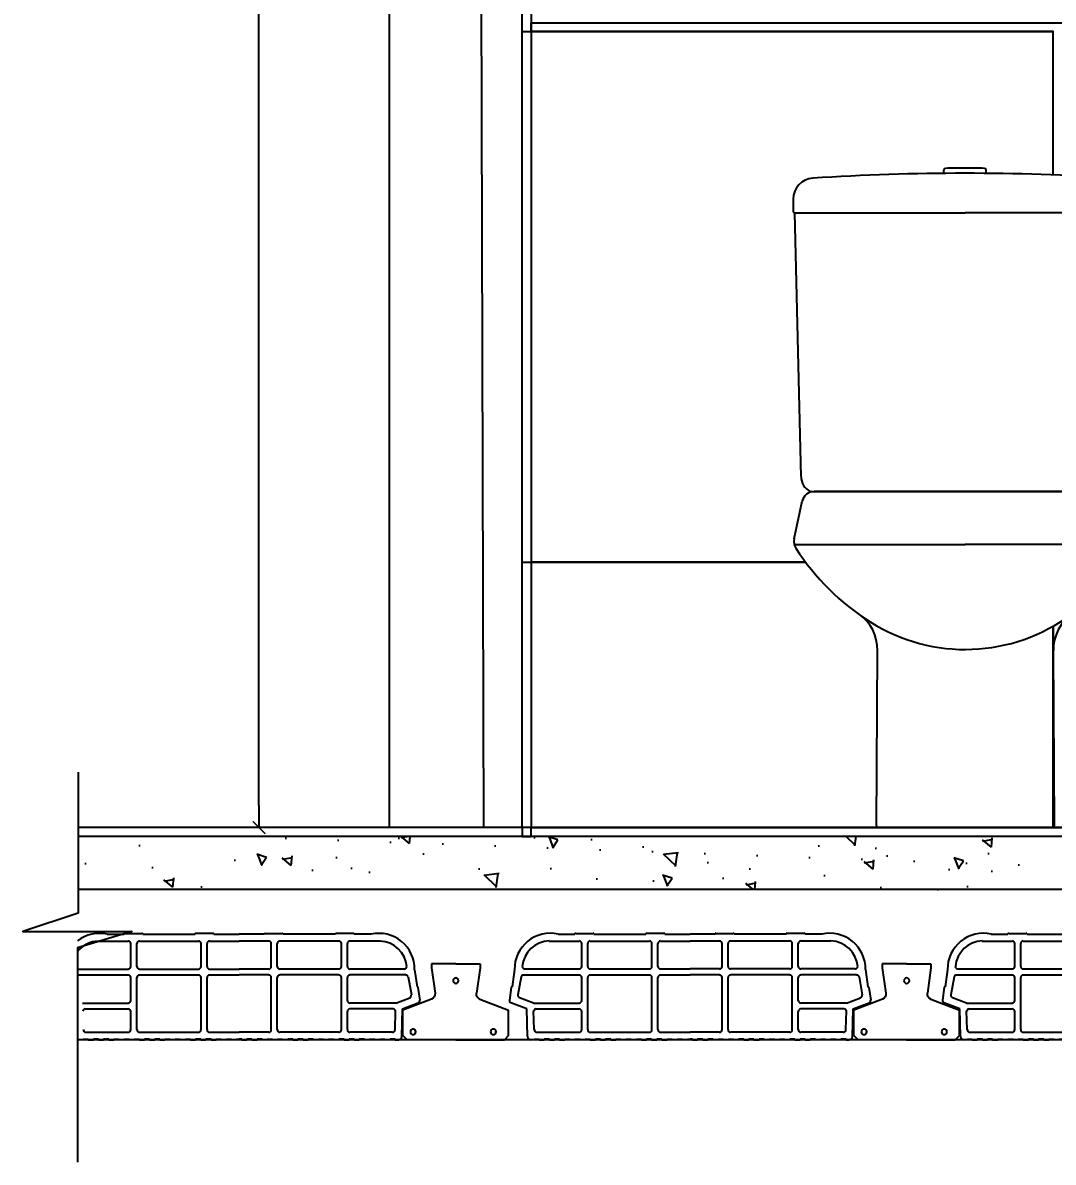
# Model space of a CAD drawing. Header units: metres. Extents: x 198 to 412, y -54 to 17.
# Drawn here: x 283.69 to 284.854, y -26.581 to -25.292 of the extents above; entities that cross this region are included whole.
import ezdxf

# ---------------------------------------------------------------- set-up
doc = ezdxf.new("R2010")
doc.units = ezdxf.units.M
doc.header["$LTSCALE"] = 10
for name, color, linetype in [('01', 1, 'Continuous'), ('02', 2, 'Continuous'), ('1_MUROS', 6, 'Continuous'), ('25-TXT', 2, 'Continuous'), ('A-ABERTURAS', 2, 'Continuous'), ('A-MUROS', 6, 'Continuous'), ('A-PISOS', 1, 'Continuous'), ('Corte t', 2, 'Continuous'), ('HT-253', 253, 'Continuous'), ('Losa rap sapito', 251, 'Continuous'), ('piso', 1, 'Continuous'), ('Sanitarios', 2, 'Continuous'), ('TCOTA', 1, 'Continuous'), ('TM-REVEST', 252, 'Continuous'), ('TM-REVOQUE', 2, 'Continuous')]:
    doc.layers.add(name, color=color, linetype=linetype)
doc.styles.add('ARIAL', font='arial.ttf')
doc.dimstyles.new('ST-COTA-25', dxfattribs={"dimscale": 0.25, "dimtxt": 0.18, "dimasz": 0.1, "dimexe": 0.18, "dimexo": 0.0625, "dimgap": 0.09, "dimtad": 1, "dimzin": 4, "dimdsep": 46, "dimtxsty": 'ARIAL', "dimblk1": 'COTA_N', "dimblk2": 'COTA_N', "dimsah": 1, "dimcen": 0.09, "dimclrd": 8, "dimclre": 8, "dimclrt": 1, "dimadec": 0, "dimazin": 0, "dimtfac": 1, "dimtix": 1, "dimtmove": 0, "dimatfit": 3, "dimldrblk": 'COTA_N', "dimfxl": 0.18, "dimtolj": 1, "dimtzin": 0, "dimarcsym": 0})

# ---------------------------------------------------------------- blocks, each defined once
blk = doc.blocks.new('VIGUETA NUEVA')
at = {"layer": '02'}
for p, q in [((852.3054, 1549.6661), (852.2767, 1549.6661)), ((852.2767, 1549.6661), (852.2767, 1549.6611)), ((852.2767, 1549.6611), (852.2809, 1549.6312)), ((852.3054, 1549.6661), (852.3342, 1549.6661)), ((852.3342, 1549.6611), (852.3299, 1549.6312)), ((852.3342, 1549.6661), (852.3342, 1549.6611)), ((852.2769, 1549.6243), (852.2429, 1549.6111)), ((852.3339, 1549.6243), (852.3679, 1549.6111)), ((852.2429, 1549.5811), (852.2429, 1549.6111)), ((852.3679, 1549.5811), (852.3679, 1549.6111)), ((852.2429, 1549.5811), (852.2479, 1549.5761)), ((852.3679, 1549.5811), (852.3629, 1549.5761)), ((852.3054, 1549.5761), (852.2479, 1549.5761)), ((852.3054, 1549.5761), (852.3629, 1549.5761))]:
    blk.add_line(p, q, dxfattribs=at)
for centre, start, end in [((852.2739, 1549.6307), 294.8533, 4.4381), ((852.3369, 1549.6307), 175.5619, 245.1467)]:
    blk.add_arc(centre, 0.00704, start, end, dxfattribs=at)
blk = doc.blocks.new('VIGUETA NUEVA1')
at = {"layer": 'piso'}
for centre in [(0, -0.02), (-0.0444, -0.0805), (0.0504, -0.0805)]:
    blk.add_circle(centre, 0.00324, dxfattribs=at)
at = {"layer": '1_MUROS'}
blk.add_blockref('VIGUETA NUEVA', (-852.3054, -1549.6661), dxfattribs=at)
blk = doc.blocks.new('Losa rap zapito')
at = {"layer": 'Losa rap sapito'}
for p, q in [((283.7813, -291.7641), (283.8003, -291.7641)), ((283.8012, -291.7632), (283.8205, -291.7632)), ((283.8215, -291.7641), (283.8806, -291.7641)), ((283.9008, -291.7632), (283.8815, -291.7632)), ((283.9018, -291.7641), (283.9304, -291.7641)), ((283.959, -291.7641), (283.9304, -291.7641)), ((283.9599, -291.7632), (283.9792, -291.7632)), ((284.0393, -291.7641), (283.9802, -291.7641)), ((284.0595, -291.7632), (284.0402, -291.7632)), ((284.0795, -291.7641), (284.0605, -291.7641)), ((283.7711, -291.7719), (283.8051, -291.7719)), ((283.808, -291.8006), (283.808, -291.7747)), ((283.8147, -291.8006), (283.8147, -291.7747)), ((283.8176, -291.7719), (283.8844, -291.7719)), ((283.8873, -291.8006), (283.8873, -291.7747)), ((283.8941, -291.8006), (283.8941, -291.7747)), ((283.897, -291.7719), (283.9304, -291.7719)), ((283.9638, -291.7719), (283.9304, -291.7719)), ((283.9667, -291.8006), (283.9667, -291.7747)), ((283.9734, -291.8006), (283.9734, -291.7747)), ((284.0431, -291.7719), (283.9763, -291.7719)), ((284.046, -291.8006), (284.046, -291.7747)), ((284.0527, -291.8006), (284.0527, -291.7747)), ((284.0896, -291.7719), (284.0556, -291.7719)), ((283.732, -291.8042), (283.7293, -291.8235)), ((283.7437, -291.8035), (283.8051, -291.8035)), ((283.8176, -291.8035), (283.8844, -291.8035)), ((283.897, -291.8035), (283.9304, -291.8035)), ((283.9638, -291.8035), (283.9304, -291.8035)), ((284.0431, -291.8035), (283.9763, -291.8035)), ((284.117, -291.8035), (284.0556, -291.8035)), ((284.1287, -291.8042), (284.1314, -291.8235)), ((283.7394, -291.8124), (283.7357, -291.8329)), ((283.7422, -291.8103), (283.8051, -291.8103)), ((283.7534, -291.8103), (283.8051, -291.8103)), ((283.808, -291.8391), (283.808, -291.8132)), ((283.8147, -291.8721), (283.8147, -291.8132)), ((283.8176, -291.8103), (283.8844, -291.8103)), ((283.8873, -291.8721), (283.8873, -291.8132)), ((283.8941, -291.8721), (283.8941, -291.8132)), ((283.897, -291.8103), (283.9304, -291.8103)), ((283.9638, -291.8103), (283.9304, -291.8103)), ((283.9667, -291.8721), (283.9667, -291.8132)), ((283.9734, -291.8721), (283.9734, -291.8132)), ((284.0431, -291.8103), (283.9763, -291.8103)), ((284.046, -291.8721), (284.046, -291.8132)), ((284.0527, -291.8391), (284.0527, -291.8132)), ((284.1186, -291.8103), (284.0556, -291.8103)), ((284.1073, -291.8103), (284.0556, -291.8103)), ((284.1214, -291.8124), (284.125, -291.8329)), ((283.7282, -291.8243), (283.7262, -291.8386)), ((284.1325, -291.8243), (284.1346, -291.8386)), ((283.7459, -291.8484), (283.728, -291.8417)), ((283.7534, -291.842), (283.7376, -291.836)), ((283.7534, -291.842), (283.8051, -291.842)), ((284.1073, -291.842), (284.0556, -291.842)), ((284.1073, -291.842), (284.1232, -291.836)), ((284.1149, -291.8484), (284.1327, -291.8417)), ((283.7466, -291.8799), (283.7459, -291.8484)), ((283.7542, -291.8721), (283.7536, -291.851)), ((283.7565, -291.8487), (283.8051, -291.8487)), ((283.808, -291.8721), (283.808, -291.8516)), ((284.0527, -291.8721), (284.0527, -291.8516)), ((284.1043, -291.8487), (284.0556, -291.8487)), ((284.1066, -291.8721), (284.1071, -291.851)), ((284.1141, -291.8799), (284.1149, -291.8484)), ((283.7541, -291.8836), (283.7504, -291.8836)), ((283.7541, -291.8836), (283.7516, -291.8836)), ((283.7541, -291.8836), (283.7516, -291.8836)), ((283.7541, -291.8836), (283.7541, -291.8827)), ((283.7541, -291.8827), (283.7598, -291.8827)), ((283.7571, -291.8749), (283.8051, -291.8749)), ((283.7598, -291.8836), (283.7598, -291.8827)), ((283.7598, -291.8836), (283.7656, -291.8836)), ((283.7714, -291.8827), (283.7656, -291.8827)), ((283.7656, -291.8836), (283.7656, -291.8827)), ((283.7714, -291.8836), (283.7714, -291.8827)), ((283.7714, -291.8836), (283.7772, -291.8836)), ((283.7772, -291.8836), (283.7772, -291.8827)), ((283.783, -291.8827), (283.7772, -291.8827)), ((283.783, -291.8836), (283.783, -291.8827)), ((283.783, -291.8836), (283.7887, -291.8836)), ((283.7887, -291.8836), (283.7887, -291.8827)), ((283.7887, -291.8827), (283.7945, -291.8827)), ((283.7945, -291.8836), (283.7945, -291.8827)), ((283.8003, -291.8836), (283.7945, -291.8836)), ((283.8003, -291.8827), (283.8061, -291.8827)), ((283.8003, -291.8836), (283.8003, -291.8827)), ((283.8061, -291.8836), (283.8061, -291.8827)), ((283.8119, -291.8836), (283.8061, -291.8836)), ((283.8119, -291.8827), (283.8176, -291.8827)), ((283.8119, -291.8836), (283.8119, -291.8827)), ((283.8119, -291.8827), (283.8176, -291.8827)), ((283.8176, -291.8749), (283.8844, -291.8749)), ((283.8176, -291.8836), (283.8176, -291.8827)), ((283.8176, -291.8836), (283.8234, -291.8836)), ((283.8292, -291.8827), (283.8234, -291.8827)), ((283.8234, -291.8836), (283.8234, -291.8827)), ((283.8292, -291.8836), (283.8292, -291.8827)), ((283.8292, -291.8836), (283.835, -291.8836)), ((283.835, -291.8836), (283.835, -291.8827)), ((283.8408, -291.8827), (283.835, -291.8827)), ((283.8408, -291.8836), (283.8408, -291.8827)), ((283.8408, -291.8836), (283.8465, -291.8836)), ((283.8465, -291.8836), (283.8465, -291.8827)), ((283.8465, -291.8827), (283.8523, -291.8827)), ((283.8523, -291.8836), (283.8523, -291.8827)), ((283.8581, -291.8836), (283.8523, -291.8836)), ((283.8581, -291.8827), (283.8639, -291.8827)), ((283.8581, -291.8836), (283.8581, -291.8827)), ((283.8639, -291.8836), (283.8639, -291.8827)), ((283.8697, -291.8836), (283.8639, -291.8836)), ((283.8697, -291.8827), (283.8755, -291.8827)), ((283.8697, -291.8836), (283.8697, -291.8827)), ((283.8697, -291.8827), (283.8755, -291.8827)), ((283.8755, -291.8836), (283.8755, -291.8827)), ((283.8755, -291.8836), (283.8812, -291.8836)), ((283.887, -291.8827), (283.8812, -291.8827)), ((283.8812, -291.8836), (283.8812, -291.8827)), ((283.887, -291.8836), (283.887, -291.8827)), ((283.887, -291.8836), (283.8928, -291.8836)), ((283.8928, -291.8836), (283.8928, -291.8827)), ((283.8986, -291.8827), (283.8928, -291.8827)), ((283.897, -291.8749), (283.9304, -291.8749)), ((283.8986, -291.8836), (283.8986, -291.8827)), ((283.8986, -291.8836), (283.9044, -291.8836)), ((283.9044, -291.8836), (283.9044, -291.8827)), ((283.9044, -291.8827), (283.9101, -291.8827)), ((283.9101, -291.8836), (283.9101, -291.8827)), ((283.9159, -291.8836), (283.9101, -291.8836)), ((283.9159, -291.8827), (283.9217, -291.8827)), ((283.9159, -291.8836), (283.9159, -291.8827)), ((283.9217, -291.8836), (283.9217, -291.8827)), ((283.9275, -291.8836), (283.9217, -291.8836)), ((283.9275, -291.8836), (283.9275, -291.8827)), ((283.9275, -291.8827), (283.9304, -291.8827)), ((283.9638, -291.8749), (283.9304, -291.8749)), ((283.9333, -291.8827), (283.9304, -291.8827)), ((283.9333, -291.8836), (283.9333, -291.8827)), ((283.9333, -291.8836), (283.939, -291.8836)), ((283.9448, -291.8827), (283.939, -291.8827)), ((283.939, -291.8836), (283.939, -291.8827)), ((283.9448, -291.8836), (283.9448, -291.8827)), ((283.9448, -291.8836), (283.9506, -291.8836)), ((283.9506, -291.8836), (283.9506, -291.8827)), ((283.9564, -291.8827), (283.9506, -291.8827)), ((283.9564, -291.8836), (283.9564, -291.8827)), ((283.9622, -291.8836), (283.9564, -291.8836)), ((283.9622, -291.8836), (283.9622, -291.8827)), ((283.9622, -291.8827), (283.9679, -291.8827)), ((283.9679, -291.8836), (283.9679, -291.8827)), ((283.9737, -291.8836), (283.9679, -291.8836)), ((283.9737, -291.8827), (283.9795, -291.8827)), ((283.9737, -291.8836), (283.9737, -291.8827)), ((284.0431, -291.8749), (283.9763, -291.8749)), ((283.9795, -291.8836), (283.9795, -291.8827)), ((283.9853, -291.8836), (283.9795, -291.8836)), ((283.9911, -291.8827), (283.9853, -291.8827)), ((283.9853, -291.8836), (283.9853, -291.8827)), ((283.9911, -291.8827), (283.9853, -291.8827)), ((283.9911, -291.8836), (283.9911, -291.8827)), ((283.9911, -291.8836), (283.9968, -291.8836)), ((284.0026, -291.8827), (283.9968, -291.8827)), ((283.9968, -291.8836), (283.9968, -291.8827)), ((284.0026, -291.8836), (284.0026, -291.8827)), ((284.0026, -291.8836), (284.0084, -291.8836)), ((284.0084, -291.8836), (284.0084, -291.8827)), ((284.0142, -291.8827), (284.0084, -291.8827)), ((284.0142, -291.8836), (284.0142, -291.8827)), ((284.02, -291.8836), (284.0142, -291.8836)), ((284.02, -291.8836), (284.02, -291.8827)), ((284.02, -291.8827), (284.0258, -291.8827)), ((284.0258, -291.8836), (284.0258, -291.8827)), ((284.0315, -291.8836), (284.0258, -291.8836)), ((284.0315, -291.8827), (284.0373, -291.8827)), ((284.0315, -291.8836), (284.0315, -291.8827)), ((284.0373, -291.8836), (284.0373, -291.8827)), ((284.0431, -291.8836), (284.0373, -291.8836)), ((284.0489, -291.8827), (284.0431, -291.8827)), ((284.0431, -291.8836), (284.0431, -291.8827)), ((284.0489, -291.8827), (284.0431, -291.8827)), ((284.0489, -291.8836), (284.0489, -291.8827)), ((284.0489, -291.8836), (284.0547, -291.8836)), ((284.0604, -291.8827), (284.0547, -291.8827)), ((284.0547, -291.8836), (284.0547, -291.8827)), ((284.1037, -291.8749), (284.0556, -291.8749)), ((284.0604, -291.8836), (284.0604, -291.8827)), ((284.0604, -291.8836), (284.0662, -291.8836)), ((284.0662, -291.8836), (284.0662, -291.8827)), ((284.072, -291.8827), (284.0662, -291.8827)), ((284.072, -291.8836), (284.072, -291.8827)), ((284.0778, -291.8836), (284.072, -291.8836)), ((284.0778, -291.8836), (284.0778, -291.8827)), ((284.0778, -291.8827), (284.0836, -291.8827)), ((284.0836, -291.8836), (284.0836, -291.8827)), ((284.0893, -291.8836), (284.0836, -291.8836)), ((284.0893, -291.8827), (284.0951, -291.8827)), ((284.0893, -291.8836), (284.0893, -291.8827)), ((284.0951, -291.8836), (284.0951, -291.8827)), ((284.1009, -291.8836), (284.0951, -291.8836)), ((284.1009, -291.8836), (284.1009, -291.8827)), ((284.1067, -291.8827), (284.1009, -291.8827)), ((284.1067, -291.8836), (284.1067, -291.8827)), ((284.1067, -291.8836), (284.1092, -291.8836)), ((284.1067, -291.8836), (284.1092, -291.8836)), ((284.1067, -291.8836), (284.1103, -291.8836))]:
    blk.add_line(p, q, dxfattribs=at)
for centre, radius, start, end in [((283.7724, -291.8035), 0.0404, 77.2971, 181.0135), ((283.8012, -291.7641), 0.000963, 90, 180), ((283.8205, -291.7641), 0.000963, 0, 90), ((283.8815, -291.7641), 0.000963, 90, 180), ((283.9008, -291.7641), 0.000963, 0, 90), ((283.9599, -291.7641), 0.000963, 90, 180), ((283.9792, -291.7641), 0.000963, 0, 90), ((284.0402, -291.7641), 0.000963, 90, 180), ((284.0595, -291.7641), 0.000963, 0, 90), ((284.0883, -291.8035), 0.0404, 358.9865, 102.7029), ((283.7724, -291.8035), 0.0317, 92.259, 174.7894), ((283.8051, -291.7747), 0.00289, 0, 90), ((283.8176, -291.7747), 0.00289, 90, 180), ((283.8844, -291.7747), 0.00289, 0, 90), ((283.897, -291.7747), 0.00289, 90, 180), ((283.9638, -291.7747), 0.00289, 0, 90), ((283.9763, -291.7747), 0.00289, 90, 180), ((284.0431, -291.7747), 0.00289, 0, 90), ((284.0556, -291.7747), 0.00289, 90, 180), ((284.0883, -291.8035), 0.0317, 5.2106, 87.741), ((283.7437, -291.8006), 0.00289, 180.2316, 270), ((283.8051, -291.8006), 0.00289, 270, 0), ((283.8176, -291.8006), 0.00289, 180, 270), ((283.8844, -291.8006), 0.00289, 270, 0), ((283.897, -291.8006), 0.00289, 180, 270), ((283.9638, -291.8006), 0.00289, 270, 0), ((283.9763, -291.8006), 0.00289, 180, 270), ((284.0431, -291.8006), 0.00289, 270, 0), ((284.0556, -291.8006), 0.00289, 180, 270), ((284.117, -291.8006), 0.00289, 270, 359.7684), ((283.7422, -291.8132), 0.00289, 90, 165.2593), ((283.8051, -291.8132), 0.00289, 0, 90), ((283.8176, -291.8132), 0.00289, 90, 180), ((283.8844, -291.8132), 0.00289, 0, 90), ((283.897, -291.8132), 0.00289, 90, 180), ((283.9638, -291.8132), 0.00289, 0, 90), ((283.9763, -291.8132), 0.00289, 90, 180), ((284.0431, -291.8132), 0.00289, 0, 90), ((284.0556, -291.8132), 0.00289, 90, 180), ((284.1186, -291.8132), 0.00289, 14.7407, 90), ((283.7292, -291.8244), 0.000963, 81.8699, 171.8699), ((283.7386, -291.8333), 0.00289, 171.8699, 249.444), ((284.1222, -291.8333), 0.00289, 290.556, 8.1301), ((284.1316, -291.8244), 0.000963, 8.1301, 98.1301), ((283.729, -291.839), 0.00289, 171.8699, 249.444), ((283.8051, -291.8391), 0.00289, 270, 0), ((284.0556, -291.8391), 0.00289, 180, 270), ((284.1317, -291.839), 0.00289, 290.556, 8.1301), ((283.7565, -291.8516), 0.00289, 90, 168.5947), ((283.8051, -291.8516), 0.00289, 0, 90), ((284.0556, -291.8516), 0.00289, 90, 180), ((284.1043, -291.8516), 0.00289, 11.4053, 90), ((283.7571, -291.8721), 0.00289, 180, 271.41), ((283.8051, -291.8721), 0.00289, 270, 0), ((283.8176, -291.8721), 0.00289, 180, 270), ((283.8844, -291.8721), 0.00289, 270, 0), ((283.897, -291.8721), 0.00289, 180, 270), ((283.9638, -291.8721), 0.00289, 270, 0), ((283.9763, -291.8721), 0.00289, 180, 270), ((284.0431, -291.8721), 0.00289, 270, 0), ((284.0556, -291.8721), 0.00289, 180, 270), ((284.1037, -291.8721), 0.00289, 268.59, 0), ((283.7505, -291.8797), 0.0039, 182.4799, 268.1248), ((284.1102, -291.8797), 0.0039, 271.8752, 357.5201)]:
    blk.add_arc(centre, radius, start, end, dxfattribs=at)
blk = doc.blocks.new('A$C5A1D3FF0')
at = {"ltscale": 0.01671}
blk.add_line((-24.2, 739.9), (-24.2, 743.3), dxfattribs=at)
at = {"ltscale": 0.00085}
blk.add_line((-0.2, 745.5), (0, 745.5), dxfattribs=at)
at = {"ltscale": 0.017205}
blk.add_line((23.8, 739.8), (23.8, 743.3), dxfattribs=at)
at = {"ltscale": 0.069122}
blk.add_line((-194.4, 710.7), (-194.5, 696.9), dxfattribs=at)
at = {"ltscale": 0.069103}
blk.add_line((194.1, 710.7), (194.2, 696.9), dxfattribs=at)
for p, q in [((-192.7, 695.1), (-0.2, 695.1)), ((-185.6, 396.8), (-192.7, 695.1)), ((192.4, 695.1), (-0.2, 695.1)), ((185.2, 396.8), (192.4, 695.1)), ((-175.2, 380), (0, 380)), ((-171.5, 380), (172.7, 380)), ((-170.6, 380), (0, 380)), ((0.6, 380), (-170.5, 380)), ((0.9, 380), (-170.2, 380)), ((170.6, 380), (0, 380)), ((174.9, 380), (0, 380)), ((0, 380), (143.6, 380)), ((0.3, 380), (173.3, 380)), ((0.6, 380), (170.5, 380)), ((-193.2, 320), (0, 320)), ((193.2, 320), (0, 320)), ((-100.4, 2.5), (-99.1, 200.3)), ((100.9, 2.5), (99.6, 200.3))]:
    blk.add_line(p, q)
at = {"ltscale": 0.217544}
for p, q in [((-193.3, 326.3), (-184.3, 368.9)), ((193.3, 326.3), (184.3, 368.9))]:
    blk.add_line(p, q, dxfattribs=at)
at = {"ltscale": 0.489641}
blk.add_line((-97.9, 0), (0, 0), dxfattribs=at)
at = {"ltscale": 0.413757}
blk.add_line((-82.5, 0), (0.3, 0), dxfattribs=at)
at = {"ltscale": 0.492131}
blk.add_line((98.4, 0), (0, 0), dxfattribs=at)
at = {"ltscale": 0.413755}
blk.add_line((83, 0), (0.3, 0), dxfattribs=at)
for centre, radius, start, end in [((-2, -1859.9), 2599.7, 89.9609, 93.7557), ((-22.2, 743.3), 2, 91.3801, 180), ((-0.2, -169.9), 915.5, 90, 91.3801), ((-0.2, -169.9), 915.5, 88.6199, 90), ((1.6, -1859.9), 2599.7, 86.2429, 90.0391), ((21.8, 743.3), 2, 0, 88.6199), ((-170.7, 710.5), 23.7, 93.7557, 179.6251), ((170.4, 710.5), 23.7, 0.3749, 86.2429), ((-192.7, 696.9), 1.76, 180.2855, 270.6496), ((192.4, 696.9), 1.76, 269.3504, 359.7145), ((-166.1, 397.2), 19.5, 181.3139, 242.1559), ((165.7, 397.2), 19.5, 297.8441, 358.6861), ((-170.6, 366), 14, 90, 168.1113), ((170.6, 366), 14, 11.8887, 90), ((-179.6, 323.4), 14, 168.1113, 212.7999), ((179.6, 323.4), 14, 327.2001, 11.8887), ((39.8, 464.8), 275, 212.7999, 237.6232), ((-39.8, 464.8), 275, 305.6405, 327.2001), ((-149.1, 200.7), 50, 359.6141, 54.3595), ((0, 402.1), 200.7, 237.6232, 306.8471), ((149.6, 200.7), 50, 125.6405, 180.3859), ((-97.9, 2.5), 2.5, 179.6141, 270), ((98.4, 2.5), 2.5, 270, 0.3859)]:
    blk.add_arc(centre, radius, start, end)
blk = doc.blocks.new('COTA_N')
for p, q in [((-1, 0), (0, 0)), ((0, 0.5), (0, -0.5))]:
    blk.add_line(p, q)
at = {"color": 3, "const_width": 0.065}
blk.add_lwpolyline([(0.141, 0.141), (0.283, 0.283), (0, 0), (-0.141, -0.141), (-0.283, -0.283)], dxfattribs=at)
blk = doc.blocks.new('*D445')
at = {"layer": 'Defpoints', "color": 0, "transparency": 16777216}
for p in [(283.9568, -24.1023), (284.1044, -24.1023, 0), (284.1044, -26.2023, 0)]:
    blk.add_point(p, dxfattribs=at)
at = {"layer": 'TCOTA', "color": 8, "lineweight": -2, "transparency": 16777216}
for p, q in [((284.0888, -24.1023), (283.9118, -24.1023)), ((283.9568, -26.1773), (283.9568, -24.1273)), ((284.0888, -26.2023), (283.9118, -26.2023))]:
    blk.add_line(p, q, dxfattribs=at)
at = {"layer": 'TCOTA', "color": 8, "lineweight": -2, "transparency": 16777216, "xscale": 0.025, "yscale": 0.025, "zscale": 0.025}
for p, rotation in [((283.9568, -24.1023), 90), ((283.9568, -26.2023), 270)]:
    blk.add_blockref('COTA_N', p, dxfattribs=dict(at, rotation=rotation))
at = {"layer": 'TCOTA', "color": 1, "transparency": 16777216, "insert": (283.9114, -25.1523), "char_height": 0.045, "attachment_point": 5, "rotation": 90, "style": 'ARIAL'}
blk.add_mtext('\\A1;2.10', dxfattribs=at)

msp = doc.modelspace()

# ---------------------------------------------------------------- hatches: boundary and pattern name
at = {"layer": 'HT-253'}
h = msp.add_hatch(dxfattribs=at)
h.set_pattern_fill('AR-CONC', color=256, scale=0.0007, angle=90)
h.set_pattern_definition([(140, (-1020.36588, 349.83596), (0.01115736, 0.127529268), [0.013335, -0.146685]), (85, (-1020.36588, 349.83596), (-0.133739792, -0.024670395), [0.010668, -0.117348409]), (190.451445, (-1020.36495, 349.84658), (-0.122582426, 0.102858873), [0.011333006, -0.124663171]), (136.1842, (-1020.40144, 349.83596), (0.02942963, 0.189755329), [0.0200025, -0.2200275]), (186.635558, (-1020.39899, 349.85177), (-0.173198287, 0.166182894), [0.016999516, -0.186994926]), (81.184151, (-1020.40144, 349.83596), (-0.173198287, 0.166182894), [0.016001977, -0.176021812]), (111, (-1020.39255, 349.85374), (0.071585639, 0.106130074), [0.013335, -0.146685]), (56, (-1020.39255, 349.85374), (-0.128931576, 0.04326142), [0.010668, -0.117348]), (161.451445, (-1020.38658, 349.86258), (-0.057345938, 0.149391493), [0.011333006, -0.124662956]), (127.5, (-1020.36588, 349.835957), (-0.0591885272, 0.0021620223), [0, -0.1159256, 0, -0.119126, 0, -0.1177925]), (97.5, (-1020.36588, 349.835957), (-0.0701264024, 0.0467737638), [0, -0.0679196, 0, -0.1132586, 0, -0.0448945]), (57.5, (-1020.36588, 349.796307), (0.0040101208, 0.0949134166), [0, -0.04445, 0, -0.138684, 0, -0.184023]), (47.5, (-1020.36588, 349.77853), (-0.0177985437, 0.103690427), [0, -0.057785, 0, -0.0921004, 0, -0.130683])])
h.paths.add_polyline_path([(283.7523, -26.2123), (285.979, -26.2123), (285.979, -26.2723), (283.7523, -26.2723)])

# ---------------------------------------------------------------- linework, layer by layer
at = {"color": 5}
for p, q in [((286.6491, -26.2723), (283.7518, -26.2723, 0)), ((286.6485, -26.4423), (283.7518, -26.4423, 0))]:
    msp.add_line(p, q, dxfattribs=at)
at = {"layer": '01'}
for p, q in [((284.2644, -24.0923, 0), (284.2644, -26.2023, 0)), ((284.2544, -26.2023, 0), (284.2544, -26.2123, 0))]:
    msp.add_line(p, q, dxfattribs=at)
at = {"layer": '01', "elevation": 0}
msp.add_lwpolyline([(284.2544, -26.2123), (284.2644, -26.2123), (284.2644, -26.2023), (284.2544, -26.2023)], close=True, dxfattribs=at)
at = {"layer": '02', "color": 3, "elevation": 0}
msp.add_lwpolyline([(283.7523, -26.1397), (283.7523, -26.299), (283.6899, -26.3198), (283.8131, -26.3198), (283.7518, -26.3384), (283.7518, -26.5807)], dxfattribs=at)
at = {"layer": '25-TXT'}
msp.add_line((284.2644, -25.3023, 0), (284.2644, -25.2923, 0), dxfattribs=at)
at = {"layer": 'A-ABERTURAS'}
for p, q in [((284.2044, -24.1023, 0), (284.2107, -26.2023, 0)), ((284.2544, -26.2023, 0), (284.2544, -24.1023, 0))]:
    msp.add_line(p, q, dxfattribs=at)
at = {"layer": 'A-PISOS', "elevation": 0}
for points in [[(285.979, -26.2023), (285.4557, -26.2023), (285.4557, -26.2023), (283.7523, -26.2023)], [(285.979, -26.2123), (285.4457, -26.2123), (285.4457, -26.2123), (283.7523, -26.2123)]]:
    msp.add_lwpolyline(points, dxfattribs=at)
at = {"layer": 'Losa rap sapito'}
for p, q in [((283.7751, -26.3306, 0), (283.8091, -26.3306, 0)), ((283.7853, -26.3229, 0), (283.8043, -26.3229, 0)), ((283.8052, -26.3219, 0), (283.8245, -26.3219, 0)), ((283.812, -26.3594, 0), (283.812, -26.3335, 0)), ((283.8187, -26.3594, 0), (283.8187, -26.3335, 0)), ((283.8216, -26.3306, 0), (283.8884, -26.3306, 0)), ((283.8255, -26.3229, 0), (283.8846, -26.3229, 0)), ((283.9048, -26.3219, 0), (283.8855, -26.3219, 0)), ((283.8913, -26.3594, 0), (283.8913, -26.3335, 0)), ((283.8981, -26.3594, 0), (283.8981, -26.3335, 0)), ((283.901, -26.3306, 0), (283.9344, -26.3306, 0)), ((283.9058, -26.3229, 0), (283.9344, -26.3229, 0)), ((283.963, -26.3229, 0), (283.9344, -26.3229, 0)), ((283.9678, -26.3306, 0), (283.9344, -26.3306, 0)), ((283.9639, -26.3219, 0), (283.9832, -26.3219, 0)), ((283.9707, -26.3594, 0), (283.9707, -26.3335, 0)), ((283.9774, -26.3594, 0), (283.9774, -26.3335, 0)), ((284.0471, -26.3306, 0), (283.9803, -26.3306, 0)), ((284.0433, -26.3229, 0), (283.9841, -26.3229, 0)), ((284.0635, -26.3219, 0), (284.0442, -26.3219, 0)), ((284.05, -26.3594, 0), (284.05, -26.3335, 0)), ((284.0567, -26.3594, 0), (284.0567, -26.3335, 0)), ((284.0936, -26.3306, 0), (284.0596, -26.3306, 0)), ((284.0835, -26.3229, 0), (284.0644, -26.3229, 0)), ((283.7518, -26.3623, 0), (283.8091, -26.3623, 0)), ((283.7518, -26.369, 0), (283.8091, -26.369, 0)), ((283.7574, -26.369, 0), (283.8091, -26.369, 0)), ((283.812, -26.3978, 0), (283.812, -26.3719, 0)), ((283.8187, -26.4308, 0), (283.8187, -26.3719, 0)), ((283.8216, -26.3623, 0), (283.8884, -26.3623, 0)), ((283.8216, -26.369, 0), (283.8884, -26.369, 0)), ((283.8913, -26.4308, 0), (283.8913, -26.3719, 0)), ((283.8981, -26.4308, 0), (283.8981, -26.3719, 0)), ((283.901, -26.3623, 0), (283.9344, -26.3623, 0)), ((283.901, -26.369, 0), (283.9344, -26.369, 0)), ((283.9678, -26.3623, 0), (283.9344, -26.3623, 0)), ((283.9678, -26.369, 0), (283.9344, -26.369, 0)), ((283.9707, -26.4308, 0), (283.9707, -26.3719, 0)), ((283.9774, -26.4308, 0), (283.9774, -26.3719, 0)), ((284.0471, -26.3623, 0), (283.9803, -26.3623, 0)), ((284.0471, -26.369, 0), (283.9803, -26.369, 0)), ((284.05, -26.4308, 0), (284.05, -26.3719, 0)), ((284.0567, -26.3978, 0), (284.0567, -26.3719, 0)), ((284.121, -26.3623, 0), (284.0596, -26.3623, 0)), ((284.1226, -26.369, 0), (284.0596, -26.369, 0)), ((284.1113, -26.369, 0), (284.0596, -26.369, 0)), ((284.1254, -26.3712, 0), (284.129, -26.3916, 0)), ((284.1327, -26.363, 0), (284.1354, -26.3822, 0)), ((284.1365, -26.383, 0), (284.1386, -26.3973, 0)), ((284.1113, -26.4007, 0), (284.1272, -26.3948, 0)), ((283.7574, -26.4007, 0), (283.8091, -26.4007, 0)), ((283.7605, -26.4074, 0), (283.8091, -26.4074, 0)), ((283.812, -26.4308, 0), (283.812, -26.4103, 0)), ((284.0567, -26.4308, 0), (284.0567, -26.4103, 0)), ((284.1113, -26.4007, 0), (284.0596, -26.4007, 0)), ((284.1083, -26.4074, 0), (284.0596, -26.4074, 0)), ((284.1106, -26.4309, 0), (284.1111, -26.4098, 0)), ((284.1181, -26.4386, 0), (284.1189, -26.4071, 0)), ((284.1189, -26.4071, 0), (284.1367, -26.4004, 0)), ((283.761, -26.4337, 0), (283.8091, -26.4337, 0)), ((283.8216, -26.4337, 0), (283.8884, -26.4337, 0)), ((283.901, -26.4337, 0), (283.9344, -26.4337, 0)), ((283.9678, -26.4337, 0), (283.9344, -26.4337, 0)), ((284.0471, -26.4337, 0), (283.9803, -26.4337, 0)), ((284.1077, -26.4337, 0), (284.0596, -26.4337, 0)), ((283.7581, -26.4414, 0), (283.7638, -26.4414, 0)), ((283.7638, -26.4423, 0), (283.7638, -26.4414, 0)), ((283.7638, -26.4423, 0), (283.7696, -26.4423, 0)), ((283.7754, -26.4414, 0), (283.7696, -26.4414, 0)), ((283.7696, -26.4423, 0), (283.7696, -26.4414, 0)), ((283.7754, -26.4423, 0), (283.7754, -26.4414, 0)), ((283.7754, -26.4423, 0), (283.7812, -26.4423, 0)), ((283.7812, -26.4423, 0), (283.7812, -26.4414, 0)), ((283.787, -26.4414, 0), (283.7812, -26.4414, 0)), ((283.787, -26.4423, 0), (283.787, -26.4414, 0)), ((283.787, -26.4423, 0), (283.7927, -26.4423, 0)), ((283.7927, -26.4423, 0), (283.7927, -26.4414, 0)), ((283.7927, -26.4414, 0), (283.7985, -26.4414, 0)), ((283.7985, -26.4423, 0), (283.7985, -26.4414, 0)), ((283.8043, -26.4423, 0), (283.7985, -26.4423, 0)), ((283.8043, -26.4414, 0), (283.8101, -26.4414, 0)), ((283.8043, -26.4423, 0), (283.8043, -26.4414, 0)), ((283.8101, -26.4423, 0), (283.8101, -26.4414, 0)), ((283.8159, -26.4423, 0), (283.8101, -26.4423, 0)), ((283.8159, -26.4414, 0), (283.8216, -26.4414, 0)), ((283.8159, -26.4423, 0), (283.8159, -26.4414, 0)), ((283.8159, -26.4414, 0), (283.8216, -26.4414, 0)), ((283.8216, -26.4423, 0), (283.8216, -26.4414, 0)), ((283.8216, -26.4423, 0), (283.8274, -26.4423, 0)), ((283.8332, -26.4414, 0), (283.8274, -26.4414, 0)), ((283.8274, -26.4423, 0), (283.8274, -26.4414, 0)), ((283.8332, -26.4423, 0), (283.8332, -26.4414, 0)), ((283.8332, -26.4423, 0), (283.839, -26.4423, 0)), ((283.839, -26.4423, 0), (283.839, -26.4414, 0)), ((283.8448, -26.4414, 0), (283.839, -26.4414, 0)), ((283.8448, -26.4423, 0), (283.8448, -26.4414, 0)), ((283.8448, -26.4423, 0), (283.8505, -26.4423, 0)), ((283.8505, -26.4423, 0), (283.8505, -26.4414, 0)), ((283.8505, -26.4414, 0), (283.8563, -26.4414, 0)), ((283.8563, -26.4423, 0), (283.8563, -26.4414, 0)), ((283.8621, -26.4423, 0), (283.8563, -26.4423, 0)), ((283.8621, -26.4414, 0), (283.8679, -26.4414, 0)), ((283.8621, -26.4423, 0), (283.8621, -26.4414, 0)), ((283.8679, -26.4423, 0), (283.8679, -26.4414, 0)), ((283.8737, -26.4423, 0), (283.8679, -26.4423, 0)), ((283.8737, -26.4414, 0), (283.8794, -26.4414, 0)), ((283.8737, -26.4423, 0), (283.8737, -26.4414, 0)), ((283.8737, -26.4414, 0), (283.8794, -26.4414, 0)), ((283.8794, -26.4423, 0), (283.8794, -26.4414, 0)), ((283.8794, -26.4423, 0), (283.8852, -26.4423, 0)), ((283.891, -26.4414, 0), (283.8852, -26.4414, 0)), ((283.8852, -26.4423, 0), (283.8852, -26.4414, 0)), ((283.891, -26.4423, 0), (283.891, -26.4414, 0)), ((283.891, -26.4423, 0), (283.8968, -26.4423, 0)), ((283.8968, -26.4423, 0), (283.8968, -26.4414, 0)), ((283.9026, -26.4414, 0), (283.8968, -26.4414, 0)), ((283.9026, -26.4423, 0), (283.9026, -26.4414, 0)), ((283.9026, -26.4423, 0), (283.9083, -26.4423, 0)), ((283.9083, -26.4423, 0), (283.9083, -26.4414, 0)), ((283.9083, -26.4414, 0), (283.9141, -26.4414, 0)), ((283.9141, -26.4423, 0), (283.9141, -26.4414, 0)), ((283.9199, -26.4423, 0), (283.9141, -26.4423, 0)), ((283.9199, -26.4414, 0), (283.9257, -26.4414, 0)), ((283.9199, -26.4423, 0), (283.9199, -26.4414, 0)), ((283.9257, -26.4423, 0), (283.9257, -26.4414, 0)), ((283.9315, -26.4423, 0), (283.9257, -26.4423, 0)), ((283.9315, -26.4423, 0), (283.9315, -26.4414, 0)), ((283.9315, -26.4414, 0), (283.9344, -26.4414, 0)), ((283.9373, -26.4414, 0), (283.9344, -26.4414, 0)), ((283.9373, -26.4423, 0), (283.9373, -26.4414, 0)), ((283.9373, -26.4423, 0), (283.943, -26.4423, 0)), ((283.9488, -26.4414, 0), (283.943, -26.4414, 0)), ((283.943, -26.4423, 0), (283.943, -26.4414, 0)), ((283.9488, -26.4423, 0), (283.9488, -26.4414, 0)), ((283.9488, -26.4423, 0), (283.9546, -26.4423, 0)), ((283.9546, -26.4423, 0), (283.9546, -26.4414, 0)), ((283.9604, -26.4414, 0), (283.9546, -26.4414, 0)), ((283.9604, -26.4423, 0), (283.9604, -26.4414, 0)), ((283.9662, -26.4423, 0), (283.9604, -26.4423, 0)), ((283.9662, -26.4423, 0), (283.9662, -26.4414, 0)), ((283.9662, -26.4414, 0), (283.9719, -26.4414, 0)), ((283.9719, -26.4423, 0), (283.9719, -26.4414, 0)), ((283.9777, -26.4423, 0), (283.9719, -26.4423, 0)), ((283.9777, -26.4414, 0), (283.9835, -26.4414, 0)), ((283.9777, -26.4423, 0), (283.9777, -26.4414, 0)), ((283.9835, -26.4423, 0), (283.9835, -26.4414, 0)), ((283.9893, -26.4423, 0), (283.9835, -26.4423, 0)), ((283.9951, -26.4414, 0), (283.9893, -26.4414, 0)), ((283.9893, -26.4423, 0), (283.9893, -26.4414, 0)), ((283.9951, -26.4414, 0), (283.9893, -26.4414, 0)), ((283.9951, -26.4423, 0), (283.9951, -26.4414, 0)), ((283.9951, -26.4423, 0), (284.0008, -26.4423, 0)), ((284.0066, -26.4414, 0), (284.0008, -26.4414, 0)), ((284.0008, -26.4423, 0), (284.0008, -26.4414, 0)), ((284.0066, -26.4423, 0), (284.0066, -26.4414, 0)), ((284.0066, -26.4423, 0), (284.0124, -26.4423, 0)), ((284.0124, -26.4423, 0), (284.0124, -26.4414, 0)), ((284.0182, -26.4414, 0), (284.0124, -26.4414, 0)), ((284.0182, -26.4423, 0), (284.0182, -26.4414, 0)), ((284.024, -26.4423, 0), (284.0182, -26.4423, 0)), ((284.024, -26.4423, 0), (284.024, -26.4414, 0)), ((284.024, -26.4414, 0), (284.0297, -26.4414, 0)), ((284.0297, -26.4423, 0), (284.0297, -26.4414, 0)), ((284.0355, -26.4423, 0), (284.0297, -26.4423, 0)), ((284.0355, -26.4414, 0), (284.0413, -26.4414, 0)), ((284.0355, -26.4423, 0), (284.0355, -26.4414, 0)), ((284.0413, -26.4423, 0), (284.0413, -26.4414, 0)), ((284.0471, -26.4423, 0), (284.0413, -26.4423, 0)), ((284.0529, -26.4414, 0), (284.0471, -26.4414, 0)), ((284.0471, -26.4423, 0), (284.0471, -26.4414, 0)), ((284.0529, -26.4414, 0), (284.0471, -26.4414, 0)), ((284.0529, -26.4423, 0), (284.0529, -26.4414, 0)), ((284.0529, -26.4423, 0), (284.0586, -26.4423, 0)), ((284.0644, -26.4414, 0), (284.0586, -26.4414, 0)), ((284.0586, -26.4423, 0), (284.0586, -26.4414, 0)), ((284.0644, -26.4423, 0), (284.0644, -26.4414, 0)), ((284.0644, -26.4423, 0), (284.0702, -26.4423, 0)), ((284.0702, -26.4423, 0), (284.0702, -26.4414, 0)), ((284.076, -26.4414, 0), (284.0702, -26.4414, 0)), ((284.076, -26.4423, 0), (284.076, -26.4414, 0)), ((284.0818, -26.4423, 0), (284.076, -26.4423, 0)), ((284.0818, -26.4423, 0), (284.0818, -26.4414, 0)), ((284.0818, -26.4414, 0), (284.0876, -26.4414, 0)), ((284.0876, -26.4423, 0), (284.0876, -26.4414, 0)), ((284.0933, -26.4423, 0), (284.0876, -26.4423, 0)), ((284.0933, -26.4414, 0), (284.0991, -26.4414, 0)), ((284.0933, -26.4423, 0), (284.0933, -26.4414, 0)), ((284.0991, -26.4423, 0), (284.0991, -26.4414, 0)), ((284.1049, -26.4423, 0), (284.0991, -26.4423, 0)), ((284.1049, -26.4423, 0), (284.1049, -26.4414, 0)), ((284.1107, -26.4414, 0), (284.1049, -26.4414, 0)), ((284.1107, -26.4423, 0), (284.1107, -26.4414, 0)), ((284.1107, -26.4423, 0), (284.1132, -26.4423, 0)), ((284.1107, -26.4423, 0), (284.1132, -26.4423, 0)), ((284.1107, -26.4423, 0), (284.1143, -26.4423, 0))]:
    msp.add_line(p, q, dxfattribs=at)
for centre, radius, start, end in [((283.7764, -26.3623, 0), 0.0404, 77.2971, 127.5811), ((283.7764, -26.3623, 0), 0.0317, 92.259, 140.9613), ((283.8052, -26.3229, 0), 0.000963, 90, 180), ((283.8091, -26.3335, 0), 0.00289, 0, 90), ((283.8216, -26.3335, 0), 0.00289, 90, 180), ((283.8245, -26.3229, 0), 0.000963, 0, 90), ((283.8855, -26.3229, 0), 0.000963, 90, 180), ((283.8884, -26.3335, 0), 0.00289, 0, 90), ((283.901, -26.3335, 0), 0.00289, 90, 180), ((283.9048, -26.3229, 0), 0.000963, 0, 90), ((283.9639, -26.3229, 0), 0.000963, 90, 180), ((283.9678, -26.3335, 0), 0.00289, 0, 90), ((283.9803, -26.3335, 0), 0.00289, 90, 180), ((283.9832, -26.3229, 0), 0.000963, 0, 90), ((284.0442, -26.3229, 0), 0.000963, 90, 180), ((284.0471, -26.3335, 0), 0.00289, 0, 90), ((284.0596, -26.3335, 0), 0.00289, 90, 180), ((284.0635, -26.3229, 0), 0.000963, 0, 90), ((284.0923, -26.3623, 0), 0.0404, 358.9865, 102.7029), ((284.0923, -26.3623, 0), 0.0317, 5.2106, 87.741), ((283.8091, -26.3594, 0), 0.00289, 270, 0), ((283.8216, -26.3594, 0), 0.00289, 180, 270), ((283.8884, -26.3594, 0), 0.00289, 270, 0), ((283.901, -26.3594, 0), 0.00289, 180, 270), ((283.9678, -26.3594, 0), 0.00289, 270, 0), ((283.9803, -26.3594, 0), 0.00289, 180, 270), ((284.0471, -26.3594, 0), 0.00289, 270, 0), ((284.0596, -26.3594, 0), 0.00289, 180, 270), ((284.121, -26.3594, 0), 0.00289, 270, 359.7684), ((283.8091, -26.3719, 0), 0.00289, 0, 90), ((283.8216, -26.3719, 0), 0.00289, 90, 180), ((283.8884, -26.3719, 0), 0.00289, 0, 90), ((283.901, -26.3719, 0), 0.00289, 90, 180), ((283.9678, -26.3719, 0), 0.00289, 0, 90), ((283.9803, -26.3719, 0), 0.00289, 90, 180), ((284.0471, -26.3719, 0), 0.00289, 0, 90), ((284.0596, -26.3719, 0), 0.00289, 90, 180), ((284.1226, -26.3719, 0), 0.00289, 14.7407, 90), ((284.1356, -26.3831, 0), 0.000963, 8.1301, 98.1301), ((283.8091, -26.3978, 0), 0.00289, 270, 0), ((284.0596, -26.3978, 0), 0.00289, 180, 270), ((284.1261, -26.3921, 0), 0.00289, 290.556, 8.1301), ((284.1357, -26.3977, 0), 0.00289, 290.556, 8.1301), ((283.7605, -26.4103, 0), 0.00289, 90, 168.5947), ((283.8091, -26.4103, 0), 0.00289, 0, 90), ((284.0596, -26.4103, 0), 0.00289, 90, 180), ((284.1083, -26.4103, 0), 0.00289, 11.4053, 90), ((283.761, -26.4308, 0), 0.00289, 180, 271.41), ((283.8091, -26.4308, 0), 0.00289, 270, 0), ((283.8216, -26.4308, 0), 0.00289, 180, 270), ((283.8884, -26.4308, 0), 0.00289, 270, 0), ((283.901, -26.4308, 0), 0.00289, 180, 270), ((283.9678, -26.4308, 0), 0.00289, 270, 0), ((283.9803, -26.4308, 0), 0.00289, 180, 270), ((284.0471, -26.4308, 0), 0.00289, 270, 0), ((284.0596, -26.4308, 0), 0.00289, 180, 270), ((284.1077, -26.4308, 0), 0.00289, 268.59, 0), ((284.1142, -26.4384, 0), 0.0039, 271.8752, 357.5201)]:
    msp.add_arc(centre, radius, start, end, dxfattribs=at)
at = {"layer": 'TCOTA', "elevation": 0}
msp.add_lwpolyline([(284.3873, -26.2023), (284.3873, -26.2023)], close=True, dxfattribs=at)
at = {"layer": 'TM-REVEST'}
for p, q in [((284.2544, -25.3023, 0), (284.8544, -25.3023, 0)), ((284.2644, -25.2923, 0), (285.964, -25.2923)), ((284.8544, -25.4644, 0), (284.8544, -25.3023, 0)), ((284.2544, -25.9023, 0), (284.5746, -25.9023, 0))]:
    msp.add_line(p, q, dxfattribs=at)
at = {"layer": 'TM-REVEST', "elevation": 0}
for points in [[(284.8544, -25.4644), (284.8544, -25.3023), (284.2644, -25.3023), (284.2644, -25.9023), (284.5746, -25.9023)], [(284.5746, -25.9023), (284.2644, -25.9023), (284.2644, -26.2023), (284.8544, -26.2023), (284.8544, -25.9746)], [(284.8544, -25.9746), (284.8544, -26.2023), (285.4544, -26.2023), (285.4544, -25.9023), (284.9353, -25.9023)]]:
    msp.add_lwpolyline(points, dxfattribs=at)
at = {"layer": 'TM-REVOQUE'}
for p, q in [((284.1044, -26.2023, 0), (284.1044, -22.8723, 0)), ((284.2544, -26.2023, 0), (284.2544, -22.8723, 0))]:
    msp.add_line(p, q, dxfattribs=at)

# ---------------------------------------------------------------- block references
at = {"layer": 'A-MUROS'}
for p in [(0.5136, 265.4413), (1.003, 265.4413)]:
    msp.add_blockref('Losa rap zapito', p, dxfattribs=at)
at = {"layer": 'Corte t', "xscale": -0.9559179682510148, "yscale": 0.9559179682510148, "zscale": 0.9559179682510148}
for p in [(284.1792, -26.3563, 0), (284.6888, -26.3563)]:
    msp.add_blockref('VIGUETA NUEVA1', p, dxfattribs=at)
at = {"layer": 'Sanitarios', "xscale": 0.001, "yscale": 0.001, "zscale": 0.001}
msp.add_blockref('A$C5A1D3FF0', (284.755, -26.2023), dxfattribs=at)

# ---------------------------------------------------------------- dimensions: what is measured, and where the dimension line sits
at = {"layer": 'TCOTA'}
dim = msp.add_linear_dim(base=(283.9568, -24.1023), p1=(284.1044, -26.2023, 0), p2=(284.1044, -24.1023, 0), angle=90, dimstyle='ST-COTA-25', dxfattribs=at)
dim.commit()
dim.dimension.update_dxf_attribs({"geometry": '*D445', "text_midpoint": (283.9114, -25.1523)})

doc.saveas('drawing.dxf')
